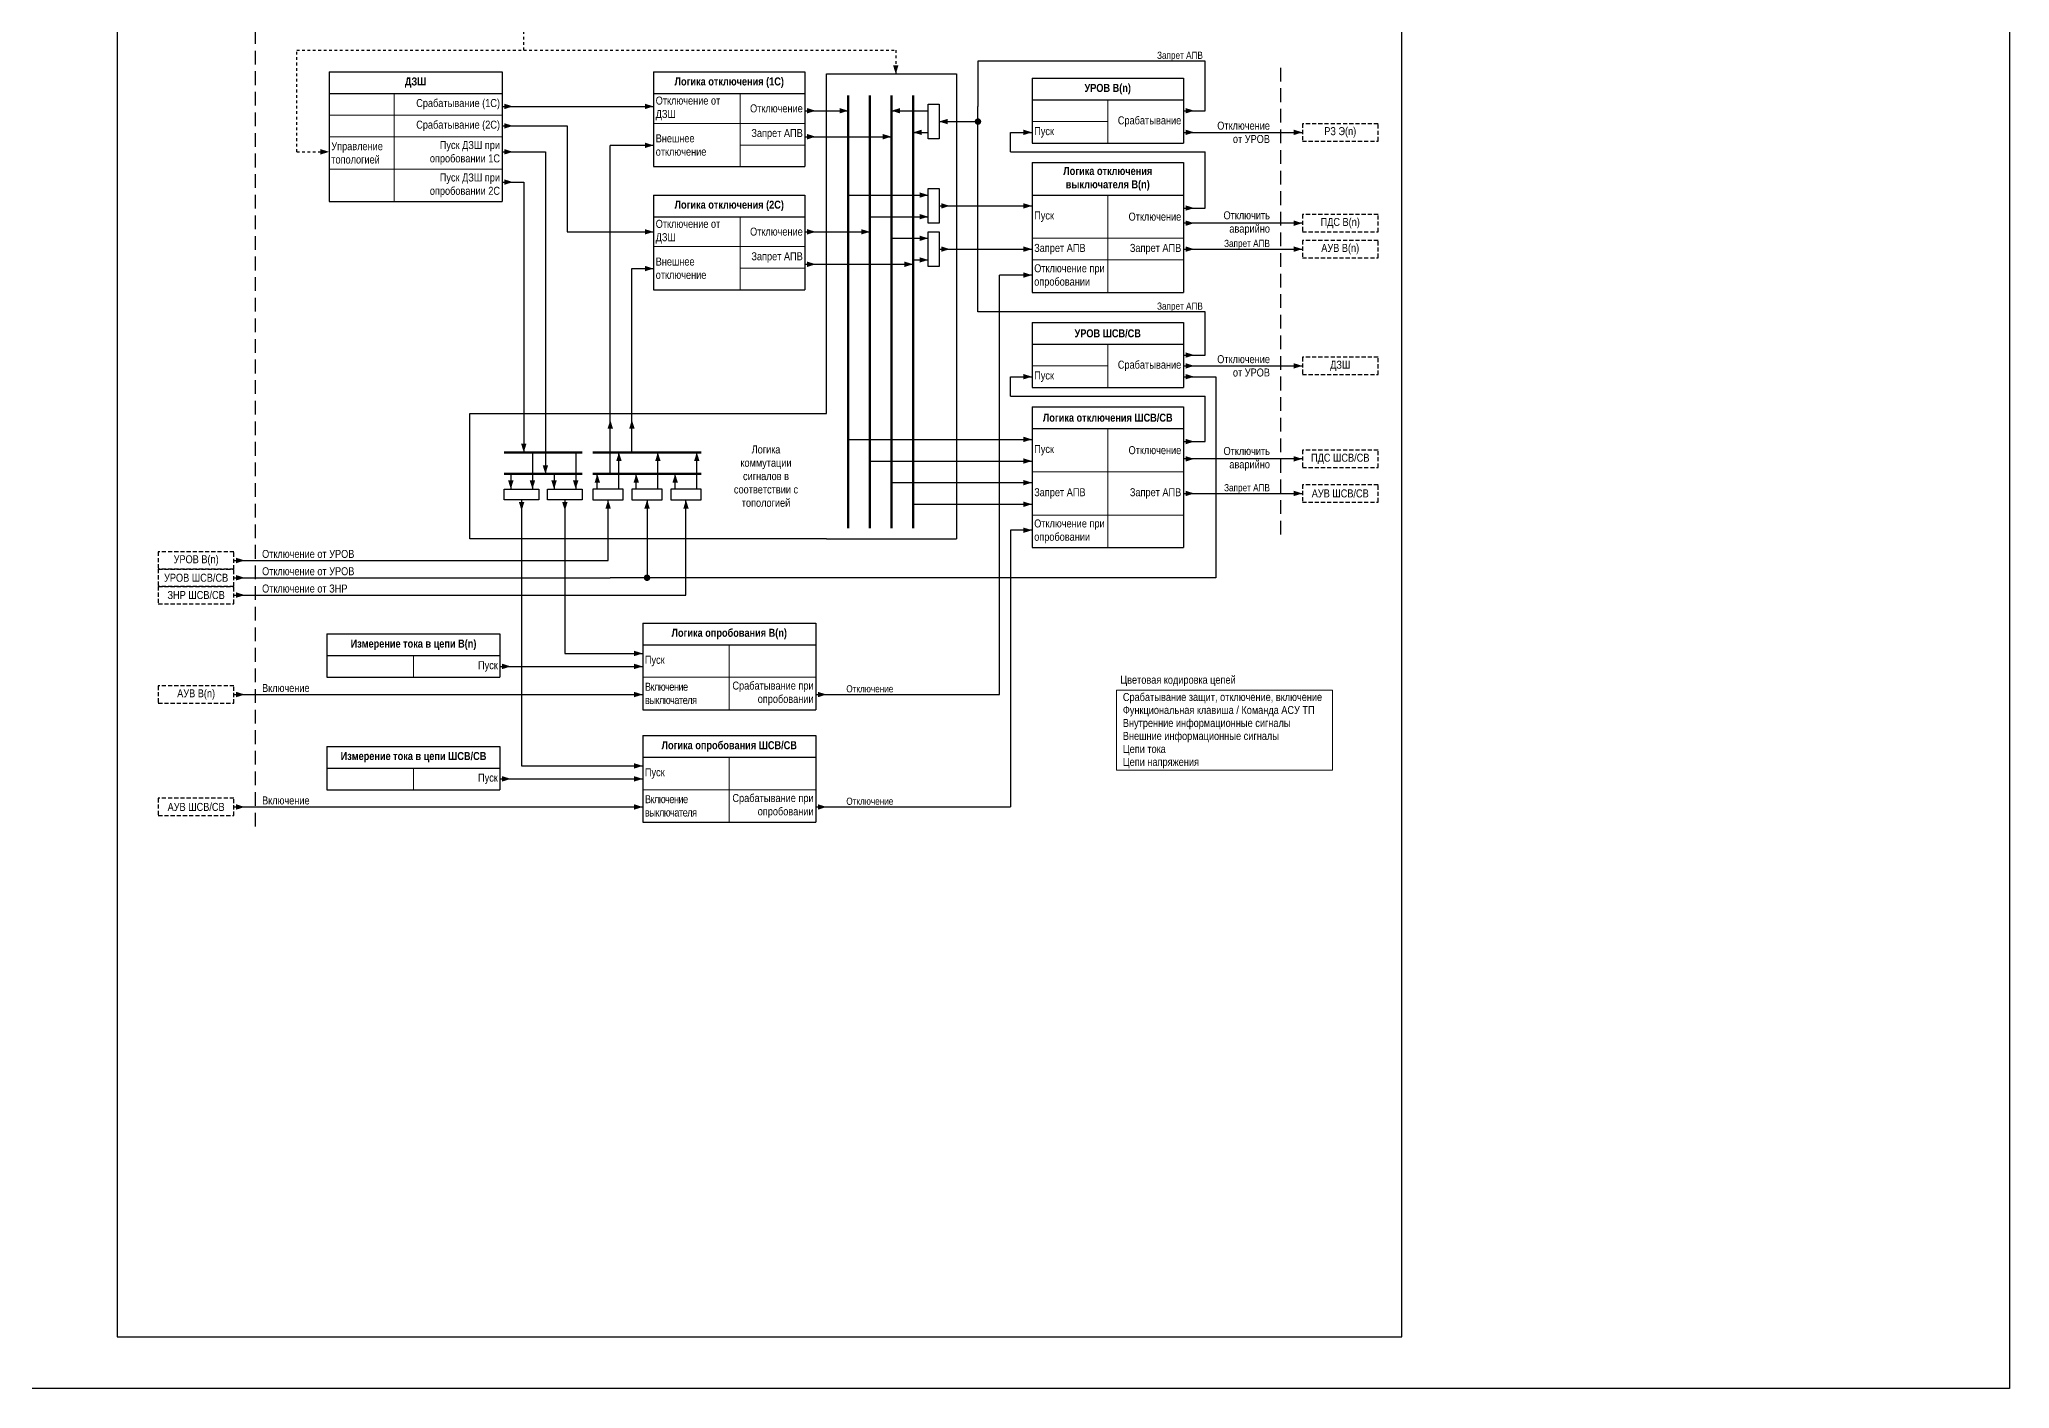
# Model space of a CAD drawing. Header units: millimetres. Extents: x -2550 to 7325, y -3772 to 3128.
# Drawn here: x 64 to 975, y -772 to -148 of the extents above; entities that cross this region are included whole.
import ezdxf
from ezdxf.enums import TextEntityAlignment as Align

# ---------------------------------------------------------------- set-up
doc = ezdxf.new("R2010")
doc.units = ezdxf.units.MM
doc.linetypes.add('JIS_02_1.2', pattern=[2.5, 1.25, -1.25])
doc.linetypes.add('штриховая2', pattern=[9.525, 6.35, -3.175])
for name, color, linetype, lineweight in [('Основная', 7, 'Continuous', 30), ('Отключение_включение', 1, 'Continuous', 30), ('Тонкая', 7, 'Continuous', 18), ('Цепи внешние', 84, 'Continuous', 30), ('Цепи внутренние', 5, 'Continuous', 30), ('Цепи ТН', 200, 'Continuous', 30), ('Цепи ТТ', 23, 'Continuous', 30), ('Цепь - ФК и АСУ', 132, 'Continuous', 30)]:
    doc.layers.add(name, color=color, linetype=linetype, lineweight=lineweight)
doc.styles.add('Narrow', font='ARIALN.TTF')
doc.styles.add('Табл дан', font='ARIALN.TTF')
doc.styles.add('Табл загол', font='ARIALNB.TTF')

# ---------------------------------------------------------------- blocks, each defined once
blk = doc.blocks.new('*T20')
at = {"layer": 'Основная', "color": 0, "linetype": 'ByBlock', "lineweight": -2, "transparency": 16777216}
for p, q in [((0, 0), (70, 0)), ((0, 0), (0, -10)), ((70, 0), (70, -10))]:
    blk.add_line(p, q, dxfattribs=at)
at = {"layer": 'Основная', "color": 0, "linetype": 'ByBlock', "lineweight": 30, "transparency": 16777216}
for p, q in [((0, -10), (70, -10)), ((0, -10), (0, -43.86)), ((70, -10), (70, -43.86)), ((0, -43.86), (70, -43.86))]:
    blk.add_line(p, q, dxfattribs=at)
at = {"layer": 'Основная', "color": 0, "linetype": 'ByBlock', "lineweight": 18, "transparency": 16777216}
for p, q in [((40, -10), (40, -43.86)), ((0, -23.86), (70, -23.86)), ((40, -33.86), (70, -33.86))]:
    blk.add_line(p, q, dxfattribs=at)
at = {"layer": 'Основная', "color": 0, "transparency": 16777216, "char_height": 3.7}
for s, insert, width, attachment_point, style in [('{\\C256;Логика отключения (1С)}', (35, -5), 67, 5, 'Табл загол'), ('{\\C256;Отключение от ДЗШ}', (1, -16.93), 38, 4, 'Табл дан'), ('Отключение', (69, -16.93), 28, 6, 'Табл дан'), ('Запрет АПВ', (69, -28.86), 28, 6, 'Табл дан'), ('Внешнее отключение', (1, -33.86), 38, 4, 'Табл дан')]:
    blk.add_mtext(s, dxfattribs=dict(at, insert=insert, width=width, attachment_point=attachment_point, style=style))
blk = doc.blocks.new('*T21')
at = {"layer": 'Основная', "color": 0, "linetype": 'ByBlock', "lineweight": -2, "transparency": 16777216}
for p, q in [((0, 0), (80, 0)), ((0, 0), (0, -10)), ((80, 0), (80, -10))]:
    blk.add_line(p, q, dxfattribs=at)
at = {"layer": 'Основная', "color": 0, "linetype": 'ByBlock', "lineweight": 30, "transparency": 16777216}
for p, q in [((0, -10), (80, -10)), ((0, -10), (0, -60)), ((80, -10), (80, -60)), ((0, -60), (80, -60))]:
    blk.add_line(p, q, dxfattribs=at)
at = {"layer": 'Основная', "color": 0, "linetype": 'ByBlock', "lineweight": 18, "transparency": 16777216}
for p, q in [((30, -10), (30, -60)), ((0, -20), (80, -20)), ((0, -30), (80, -30)), ((0, -45), (80, -45))]:
    blk.add_line(p, q, dxfattribs=at)
at = {"layer": 'Основная', "color": 0, "transparency": 16777216, "char_height": 3.7}
for s, insert, width, attachment_point, style in [('{\\C256;ДЗШ}', (40, -5), 77, 5, 'Табл загол'), ('Срабатывание (1С) ', (79, -15), 48, 6, 'Табл дан'), ('Срабатывание (2С) ', (79, -25), 48, 6, 'Табл дан'), ('Управление топологией', (1, -37.5), 28, 4, 'Табл дан'), ('Пуск ДЗШ при опробовании 1С', (79, -37.5), 48, 6, 'Табл дан'), ('Пуск ДЗШ при опробовании 2С', (79, -52.5), 48, 6, 'Табл дан')]:
    blk.add_mtext(s, dxfattribs=dict(at, insert=insert, width=width, attachment_point=attachment_point, style=style))
blk = doc.blocks.new('*T22')
at = {"layer": 'Основная', "color": 0, "linetype": 'ByBlock', "lineweight": -2, "transparency": 16777216}
for p, q in [((0, 0), (70, 0)), ((0, 0), (0, -15)), ((70, 0), (70, -15))]:
    blk.add_line(p, q, dxfattribs=at)
at = {"layer": 'Основная', "color": 0, "linetype": 'ByBlock', "lineweight": 30, "transparency": 16777216}
for p, q in [((0, -15), (70, -15)), ((0, -15), (0, -60)), ((70, -15), (70, -60)), ((0, -60), (70, -60))]:
    blk.add_line(p, q, dxfattribs=at)
at = {"layer": 'Основная', "color": 0, "linetype": 'ByBlock', "lineweight": 18, "transparency": 16777216}
for p, q in [((35, -15), (35, -60)), ((0, -35), (70, -35)), ((0, -45), (70, -45))]:
    blk.add_line(p, q, dxfattribs=at)
at = {"layer": 'Основная', "color": 0, "transparency": 16777216, "char_height": 3.7}
for s, insert, width, attachment_point, style in [('{\\C256;Логика отключения выключателя В(n)}', (35, -7.5), 67, 5, 'Табл загол'), ('{\\C256;Пуск}', (1, -25), 33, 4, 'Табл дан'), ('Отключение', (69, -25), 33, 6, 'Табл дан'), ('Запрет АПВ', (1, -40), 33, 4, 'Табл дан'), ('Запрет АПВ', (69, -40), 33, 6, 'Табл дан'), ('Отключение при опробовании', (1, -52.5), 33, 4, 'Табл дан')]:
    blk.add_mtext(s, dxfattribs=dict(at, insert=insert, width=width, attachment_point=attachment_point, style=style))
blk = doc.blocks.new('*T23')
at = {"layer": 'Основная', "color": 0, "linetype": 'ByBlock', "lineweight": -2, "transparency": 16777216}
for p, q in [((0, 0), (70, 0)), ((0, 0), (0, -10)), ((70, 0), (70, -10))]:
    blk.add_line(p, q, dxfattribs=at)
at = {"layer": 'Основная', "color": 0, "linetype": 'ByBlock', "lineweight": 30, "transparency": 16777216}
for p, q in [((0, -10), (70, -10)), ((0, -10), (0, -65)), ((70, -10), (70, -65)), ((0, -65), (70, -65))]:
    blk.add_line(p, q, dxfattribs=at)
at = {"layer": 'Основная', "color": 0, "linetype": 'ByBlock', "lineweight": 18, "transparency": 16777216}
for p, q in [((35, -10), (35, -65)), ((0, -30), (70, -30)), ((0, -50), (70, -50))]:
    blk.add_line(p, q, dxfattribs=at)
at = {"layer": 'Основная', "color": 0, "transparency": 16777216, "char_height": 3.7}
for s, insert, width, attachment_point, style in [('{\\C256;Логика отключения ШСВ/СВ}', (35, -5), 67, 5, 'Табл загол'), ('{\\C256;Пуск}', (1, -20), 33, 4, 'Табл дан'), ('Отключение', (69, -20), 33, 6, 'Табл дан'), ('Запрет АПВ', (1, -40), 33, 4, 'Табл дан'), ('Запрет АПВ', (69, -40), 33, 6, 'Табл дан'), ('Отключение при опробовании', (1, -57.5), 33, 4, 'Табл дан')]:
    blk.add_mtext(s, dxfattribs=dict(at, insert=insert, width=width, attachment_point=attachment_point, style=style))
blk = doc.blocks.new('*T24')
at = {"layer": 'Основная', "color": 0, "linetype": 'ByBlock', "lineweight": -2, "transparency": 16777216}
for p, q in [((0, 0), (70, 0)), ((0, 0), (0, -10)), ((70, 0), (70, -10))]:
    blk.add_line(p, q, dxfattribs=at)
at = {"layer": 'Основная', "color": 0, "linetype": 'ByBlock', "lineweight": 30, "transparency": 16777216}
for p, q in [((0, -10), (70, -10)), ((0, -10), (0, -43.86)), ((70, -10), (70, -43.86)), ((0, -43.86), (70, -43.86))]:
    blk.add_line(p, q, dxfattribs=at)
at = {"layer": 'Основная', "color": 0, "linetype": 'ByBlock', "lineweight": 18, "transparency": 16777216}
for p, q in [((40, -10), (40, -43.86)), ((0, -23.86), (70, -23.86)), ((40, -33.86), (70, -33.86))]:
    blk.add_line(p, q, dxfattribs=at)
at = {"layer": 'Основная', "color": 0, "transparency": 16777216, "char_height": 3.7}
for s, insert, width, attachment_point, style in [('{\\C256;Логика отключения (2С)}', (35, -5), 67, 5, 'Табл загол'), ('{\\C256;Отключение от ДЗШ}', (1, -16.93), 38, 4, 'Табл дан'), ('Отключение', (69, -16.93), 28, 6, 'Табл дан'), ('Запрет АПВ', (69, -28.86), 28, 6, 'Табл дан'), ('Внешнее отключение', (1, -33.86), 38, 4, 'Табл дан')]:
    blk.add_mtext(s, dxfattribs=dict(at, insert=insert, width=width, attachment_point=attachment_point, style=style))
blk = doc.blocks.new('*T25')
at = {"layer": 'Основная', "color": 0, "linetype": 'ByBlock', "lineweight": -2, "transparency": 16777216}
for p, q in [((0, 0), (80, 0)), ((0, 0), (0, -10)), ((80, 0), (80, -10))]:
    blk.add_line(p, q, dxfattribs=at)
at = {"layer": 'Основная', "color": 0, "linetype": 'ByBlock', "lineweight": 30, "transparency": 16777216}
for p, q in [((0, -10), (80, -10)), ((0, -10), (0, -40)), ((80, -10), (80, -40)), ((0, -40), (80, -40))]:
    blk.add_line(p, q, dxfattribs=at)
at = {"layer": 'Основная', "color": 0, "linetype": 'ByBlock', "lineweight": 18, "transparency": 16777216}
for p, q in [((40, -10), (40, -40)), ((0, -25), (80, -25))]:
    blk.add_line(p, q, dxfattribs=at)
at = {"layer": 'Основная', "color": 0, "transparency": 16777216, "char_height": 3.7}
for s, insert, width, attachment_point, style in [('Логика опробования В(n)', (40, -5), 77, 5, 'Табл загол'), ('Пуск', (1, -17.5), 38, 4, 'Табл дан'), ('Срабатывание при опробовании', (79, -32.5), 38, 6, 'Табл дан'), ('{\\T0.9;Включение выключателя}', (1, -32.5), 38, 4, 'Табл дан')]:
    blk.add_mtext(s, dxfattribs=dict(at, insert=insert, width=width, attachment_point=attachment_point, style=style))
blk = doc.blocks.new('*T26')
at = {"layer": 'Основная', "color": 0, "linetype": 'ByBlock', "lineweight": -2, "transparency": 16777216}
for p, q in [((0, 0), (80, 0)), ((0, 0), (0, -10)), ((80, 0), (80, -10))]:
    blk.add_line(p, q, dxfattribs=at)
at = {"layer": 'Основная', "color": 0, "linetype": 'ByBlock', "lineweight": 30, "transparency": 16777216}
for p, q in [((0, -10), (80, -10)), ((0, -10), (0, -40)), ((80, -10), (80, -40)), ((0, -40), (80, -40))]:
    blk.add_line(p, q, dxfattribs=at)
at = {"layer": 'Основная', "color": 0, "linetype": 'ByBlock', "lineweight": 18, "transparency": 16777216}
for p, q in [((40, -10), (40, -40)), ((0, -25), (80, -25))]:
    blk.add_line(p, q, dxfattribs=at)
at = {"layer": 'Основная', "color": 0, "transparency": 16777216, "char_height": 3.7}
for s, insert, width, attachment_point, style in [('Логика опробования ШСВ/СВ', (40, -5), 77, 5, 'Табл загол'), ('Пуск', (1, -17.5), 38, 4, 'Табл дан'), ('Срабатывание при опробовании', (79, -32.5), 38, 6, 'Табл дан'), ('{\\T0.9;Включение выключателя}', (1, -32.5), 38, 4, 'Табл дан')]:
    blk.add_mtext(s, dxfattribs=dict(at, insert=insert, width=width, attachment_point=attachment_point, style=style))
blk = doc.blocks.new('*T27')
at = {"layer": 'Основная', "color": 0, "linetype": 'ByBlock', "lineweight": -2, "transparency": 16777216}
for p, q in [((0, 0), (80, 0)), ((0, 0), (0, -10)), ((80, 0), (80, -10))]:
    blk.add_line(p, q, dxfattribs=at)
at = {"layer": 'Основная', "color": 0, "linetype": 'ByBlock', "lineweight": 30, "transparency": 16777216}
for p, q in [((0, -10), (80, -10)), ((0, -10), (0, -20)), ((80, -10), (80, -20)), ((0, -20), (80, -20))]:
    blk.add_line(p, q, dxfattribs=at)
at = {"layer": 'Основная', "color": 0, "linetype": 'ByBlock', "lineweight": 18, "transparency": 16777216}
blk.add_line((40, -10), (40, -20), dxfattribs=at)
at = {"layer": 'Основная', "color": 0, "transparency": 16777216, "char_height": 3.7}
for s, insert, width, attachment_point, style in [('Измерение тока в цепи В(n)', (40, -5), 77, 5, 'Табл загол'), ('Пуск', (79, -15), 38, 6, 'Табл дан')]:
    blk.add_mtext(s, dxfattribs=dict(at, insert=insert, width=width, attachment_point=attachment_point, style=style))
blk = doc.blocks.new('*T28')
at = {"layer": 'Основная', "color": 0, "linetype": 'ByBlock', "lineweight": -2, "transparency": 16777216}
for p, q in [((0, 0), (80, 0)), ((0, 0), (0, -10)), ((80, 0), (80, -10))]:
    blk.add_line(p, q, dxfattribs=at)
at = {"layer": 'Основная', "color": 0, "linetype": 'ByBlock', "lineweight": 30, "transparency": 16777216}
for p, q in [((0, -10), (80, -10)), ((0, -10), (0, -20)), ((80, -10), (80, -20)), ((0, -20), (80, -20))]:
    blk.add_line(p, q, dxfattribs=at)
at = {"layer": 'Основная', "color": 0, "linetype": 'ByBlock', "lineweight": 18, "transparency": 16777216}
blk.add_line((40, -10), (40, -20), dxfattribs=at)
at = {"layer": 'Основная', "color": 0, "transparency": 16777216, "char_height": 3.7}
for s, insert, width, attachment_point, style in [('Измерение тока в цепи ШСВ/СВ', (40, -5), 77, 5, 'Табл загол'), ('Пуск', (79, -15), 38, 6, 'Табл дан')]:
    blk.add_mtext(s, dxfattribs=dict(at, insert=insert, width=width, attachment_point=attachment_point, style=style))
blk = doc.blocks.new('Point')
at = {"layer": 'Основная', "color": 0, "const_width": 1.5}
blk.add_lwpolyline([(-0.75, 0, 1), (0.75, 0, 1)], format="xyb", close=True, dxfattribs=at)
blk = doc.blocks.new('*T190')
at = {"layer": 'Основная', "color": 0, "linetype": 'ByBlock', "lineweight": -2, "transparency": 16777216}
for p, q in [((0, 0), (70, 0)), ((0, 0), (0, -10)), ((70, 0), (70, -10))]:
    blk.add_line(p, q, dxfattribs=at)
at = {"layer": 'Основная', "color": 0, "linetype": 'ByBlock', "lineweight": 30, "transparency": 16777216}
for p, q in [((0, -10), (70, -10)), ((0, -10), (0, -30)), ((70, -10), (70, -30)), ((0, -30), (70, -30))]:
    blk.add_line(p, q, dxfattribs=at)
at = {"layer": 'Основная', "color": 0, "linetype": 'ByBlock', "lineweight": 18, "transparency": 16777216}
for p, q in [((35, -10), (35, -30)), ((0, -20), (35, -20))]:
    blk.add_line(p, q, dxfattribs=at)
at = {"layer": 'Основная', "color": 0, "transparency": 16777216, "char_height": 3.7}
for s, insert, width, attachment_point, style in [('{\\C256;УРОВ В(n)}', (35, -5), 67, 5, 'Табл загол'), ('Срабатывание ', (69, -20), 33, 6, 'Табл дан'), ('Пуск', (1, -25), 33, 4, 'Табл дан')]:
    blk.add_mtext(s, dxfattribs=dict(at, insert=insert, width=width, attachment_point=attachment_point, style=style))
blk = doc.blocks.new('*T191')
at = {"layer": 'Основная', "color": 0, "linetype": 'ByBlock', "lineweight": -2, "transparency": 16777216}
for p, q in [((0, 0), (70, 0)), ((0, 0), (0, -10)), ((70, 0), (70, -10))]:
    blk.add_line(p, q, dxfattribs=at)
at = {"layer": 'Основная', "color": 0, "linetype": 'ByBlock', "lineweight": 30, "transparency": 16777216}
for p, q in [((0, -10), (70, -10)), ((0, -10), (0, -30)), ((70, -10), (70, -30)), ((0, -30), (70, -30))]:
    blk.add_line(p, q, dxfattribs=at)
at = {"layer": 'Основная', "color": 0, "linetype": 'ByBlock', "lineweight": 18, "transparency": 16777216}
for p, q in [((35, -10), (35, -30)), ((0, -20), (35, -20))]:
    blk.add_line(p, q, dxfattribs=at)
at = {"layer": 'Основная', "color": 0, "transparency": 16777216, "char_height": 3.7}
for s, insert, width, attachment_point, style in [('{\\C256;УРОВ ШСВ/СВ}', (35, -5), 67, 5, 'Табл загол'), ('Срабатывание ', (69, -20), 33, 6, 'Табл дан'), ('Пуск', (1, -25), 33, 4, 'Табл дан')]:
    blk.add_mtext(s, dxfattribs=dict(at, insert=insert, width=width, attachment_point=attachment_point, style=style))

msp = doc.modelspace()

# ---------------------------------------------------------------- linework, layer by layer
at = {"layer": 'Основная', "color": 4}
msp.add_lwpolyline([(-1510, 228), (975, 228), (975, -772), (-1510, -772)], close=True, dxfattribs=at)
at = {"layer": 'Основная', "color": 1}
msp.add_lwpolyline([(100, -748), (694, -748), (694, 92), (100, 92)], close=True, dxfattribs=at)
at = {"layer": 'Основная', "linetype": 'JIS_02_1.2'}
for points in [[(288, -153), (288, -114)], [(183, -200), (183, -153)], [(183, -153), (460, -153)], [(460, -153), (460, -164)], [(183, -200), (198, -200)]]:
    msp.add_lwpolyline(points, dxfattribs=at)
at = {"layer": 'Основная', "ltscale": 0.3}
for points in [[(460, -164, 0, 2.5, 0), (460, -160, 0, 0, 0)], [(198, -200, 0, 2.5, 0), (194, -200, 0, 0, 0)]]:
    msp.add_lwpolyline(points, format="xyseb", dxfattribs=at)
msp.add_lwpolyline([(428, -379), (263, -379), (263, -321), (428, -321), (428, -164), (488, -164), (488, -379), (488, -379)], dxfattribs=at)
at = {"layer": 'Основная'}
msp.add_lwpolyline([(428, -379), (428, -379), (488, -379), (488, -379)], dxfattribs=at)
at = {"layer": 'Отключение_включение', "ltscale": 0.3}
for points in [[(283, -179, 0, 2.5, 0), (279, -179, 0, 0, 0)], [(348, -179, 0, 2.5, 0), (344, -179, 0, 0, 0)], [(423, -181, 0, 2.5, 0), (419, -181, 0, 0, 0)], [(438, -181, 0, 2.5, 0), (434, -181, 0, 0, 0)], [(283, -188, 0, 2.5, 0), (279, -188, 0, 0, 0)], [(598, -191, 0, 2.5, 0), (594, -191, 0, 0, 0)], [(648, -191, 0, 2.5, 0), (644, -191, 0, 0, 0)], [(348, -197, 0, 2.5, 0), (344, -197, 0, 0, 0)], [(475, -220, 0, 2.5, 0), (471, -220, 0, 0, 0)], [(485, -225, 0, 2.5, 0), (481, -225, 0, 0, 0)], [(523, -225, 0, 2.5, 0), (519, -225, 0, 0, 0)], [(348, -237, 0, 2.5, 0), (344, -237, 0, 0, 0)], [(423, -237, 0, 2.5, 0), (419, -237, 0, 0, 0)], [(448, -237, 0, 2.5, 0), (444, -237, 0, 0, 0)], [(475, -230, 0, 2.5, 0), (471, -230, 0, 0, 0)], [(598, -233, 0, 2.5, 0), (594, -233, 0, 0, 0)], [(648, -233, 0, 2.5, 0), (644, -233, 0, 0, 0)], [(348, -254, 0, 2.5, 0), (344, -254, 0, 0, 0)], [(523, -257, 0, 2.5, 0), (519, -257, 0, 0, 0)], [(598, -299, 0, 2.5, 0), (594, -299, 0, 0, 0)], [(648, -299, 0, 2.5, 0), (644, -299, 0, 0, 0)], [(598, -304, 0, 2.5, 0), (594, -304, 0, 0, 0)], [(328, -324, 0, 2.5, 0), (328, -328, 0, 0, 0)], [(338, -324, 0, 2.5, 0), (338, -328, 0, 0, 0)], [(523, -333, 0, 2.5, 0), (519, -333, 0, 0, 0)], [(332, -339, 0, 2.5, 0), (332, -343, 0, 0, 0)], [(350, -339, 0, 2.5, 0), (350, -343, 0, 0, 0)], [(368, -339, 0, 2.5, 0), (368, -343, 0, 0, 0)], [(523, -343, 0, 2.5, 0), (519, -343, 0, 0, 0)], [(598, -342, 0, 2.5, 0), (594, -342, 0, 0, 0)], [(648, -342, 0, 2.5, 0), (644, -342, 0, 0, 0)], [(322, -349, 0, 2.5, 0), (322, -353, 0, 0, 0)], [(340, -349, 0, 2.5, 0), (340, -353, 0, 0, 0)], [(358, -349, 0, 2.5, 0), (358, -353, 0, 0, 0)], [(327, -361, 0, 2.5, 0), (327, -365, 0, 0, 0)], [(345, -361, 0, 2.5, 0), (345, -365, 0, 0, 0)], [(363, -361, 0, 2.5, 0), (363, -365, 0, 0, 0)], [(523, -375, 0, 2.5, 0), (519, -375, 0, 0, 0)], [(159, -389, 0, 2.5, 0), (155, -389, 0, 0, 0)], [(159, -397, 0, 2.5, 0), (155, -397, 0, 0, 0)], [(159, -405, 0, 2.5, 0), (155, -405, 0, 0, 0)], [(428, -451, 0, 2.5, 0), (424, -451, 0, 0, 0)], [(428, -503, 0, 2.5, 0), (424, -503, 0, 0, 0)]]:
    msp.add_lwpolyline(points, format="xyseb", dxfattribs=at)
for points in [[(278, -179), (348, -179)], [(418, -181), (438, -181)], [(278, -188), (308, -188)], [(308, -188), (308, -237)], [(648, -233), (593, -233)], [(308, -237), (348, -237)], [(418, -237), (448, -237)], [(523, -257), (508, -257)], [(438, -333), (523, -333)], [(448, -343), (523, -343)], [(648, -342), (593, -342)], [(523, -375), (513, -375)], [(423, -451), (508, -451)], [(423, -503), (513, -503)]]:
    msp.add_lwpolyline(points, dxfattribs=at)
at = {"layer": 'Отключение_включение', "lineweight": 60, "ltscale": 0.3}
for points in [[(438, -174), (438, -374)], [(448, -374), (448, -174)], [(370, -339), (320, -339)], [(320, -349), (370, -349)]]:
    msp.add_lwpolyline(points, dxfattribs=at)
at = {"layer": 'Отключение_включение'}
for points in [[(593, -191), (648, -191)], [(328, -349), (328, -197)], [(348, -197), (328, -197)], [(480, -225), (523, -225)], [(338, -339), (338, -254)], [(338, -254), (348, -254)], [(508, -451), (508, -257)], [(593, -299), (648, -299)], [(593, -304), (608, -304)], [(608, -304), (608, -397)], [(332, -356), (332, -339)], [(350, -356), (350, -339)], [(368, -356), (368, -339)], [(322, -356), (322, -349)], [(340, -356), (340, -349)], [(358, -356), (358, -349)], [(327, -389), (327, -361)], [(345, -361), (345, -397)], [(363, -405), (363, -361)], [(513, -375), (513, -503)], [(154, -389), (327, -389)], [(154, -397), (328, -397)], [(608, -397), (328, -397)], [(154, -405), (363, -405)]]:
    msp.add_lwpolyline(points, dxfattribs=at)
for points in [[(475, -217), (480, -217), (480, -233), (475, -233)], [(334, -361), (334, -356), (320, -356), (320, -361)], [(352, -361), (352, -356), (338, -356), (338, -361)], [(370, -361), (370, -356), (356, -356), (356, -361)]]:
    msp.add_lwpolyline(points, close=True, dxfattribs=at)
at = {"layer": 'Отключение_включение', "ltscale": 0.7}
for points in [[(438, -220), (475, -220)], [(448, -230), (475, -230)]]:
    msp.add_lwpolyline(points, dxfattribs=at)
at = {"layer": 'Тонкая', "ltscale": 0.3}
msp.add_lwpolyline([(562, -449), (662, -449), (662, -486), (562, -486)], close=True, dxfattribs=at)
at = {"layer": 'Цепи внешние', "linetype": 'штриховая2', "ltscale": 0.3}
for points in [[(683, -187), (648, -187), (648, -195), (683, -195)], [(683, -229), (648, -229), (648, -237), (683, -237)], [(683, -241), (648, -241), (648, -249), (683, -249)], [(683, -295), (648, -295), (648, -303), (683, -303)], [(683, -338), (648, -338), (648, -346), (683, -346)], [(683, -354), (648, -354), (648, -362), (683, -362)], [(154, -385), (119, -385), (119, -393), (154, -393)], [(154, -393), (119, -393), (119, -401), (154, -401)], [(154, -401), (119, -401), (119, -409), (154, -409)], [(154, -447), (119, -447), (119, -455), (154, -455)], [(154, -499), (119, -499), (119, -507), (154, -507)]]:
    msp.add_lwpolyline(points, close=True, dxfattribs=at)
at = {"layer": 'Цепи внешние', "ltscale": 0.3}
for points in [[(598, -245, 0, 2.5, 0), (594, -245, 0, 0, 0)], [(648, -245, 0, 2.5, 0), (644, -245, 0, 0, 0)], [(598, -358, 0, 2.5, 0), (594, -358, 0, 0, 0)], [(648, -358, 0, 2.5, 0), (644, -358, 0, 0, 0)], [(159, -451, 0, 2.5, 0), (155, -451, 0, 0, 0)], [(343, -451, 0, 2.5, 0), (339, -451, 0, 0, 0)], [(159, -503, 0, 2.5, 0), (155, -503, 0, 0, 0)], [(343, -503, 0, 2.5, 0), (339, -503, 0, 0, 0)]]:
    msp.add_lwpolyline(points, format="xyseb", dxfattribs=at)
for points in [[(593, -245), (648, -245)], [(593, -358), (648, -358)]]:
    msp.add_lwpolyline(points, dxfattribs=at)
at = {"layer": 'Цепи внешние'}
for points in [[(154, -451), (343, -451)], [(154, -503), (343, -503)]]:
    msp.add_lwpolyline(points, dxfattribs=at)
at = {"layer": 'Цепи внутренние', "linetype": 'штриховая2'}
for points in [[(164, -512), (164, -71)], [(638, -377), (638, -161)]]:
    msp.add_lwpolyline(points, dxfattribs=at)
at = {"layer": 'Цепи внутренние'}
for points in [[(603, -158), (498, -158)], [(498, -158), (498, -179)], [(603, -181), (603, -158)], [(498, -274), (498, -179)], [(593, -181), (603, -181)], [(513, -200), (513, -191)], [(513, -191), (523, -191)], [(513, -200), (603, -200)], [(603, -226), (603, -200)], [(480, -245), (523, -245)], [(603, -274), (498, -274)], [(603, -294), (603, -274)], [(593, -294), (603, -294)], [(513, -313), (513, -304)], [(513, -304), (523, -304)], [(513, -313), (603, -313)], [(603, -334), (603, -313)], [(307, -361), (307, -432)]]:
    msp.add_lwpolyline(points, dxfattribs=at)
at = {"layer": 'Цепи внутренние', "ltscale": 0.3}
for points in [[(458, -181, 0, 2.5, 0), (462, -181, 0, 0, 0)], [(598, -181, 0, 2.5, 0), (594, -181, 0, 0, 0)], [(468, -191, 0, 2.5, 0), (472, -191, 0, 0, 0)], [(480, -186, 0, 2.5, 0), (484, -186, 0, 0, 0)], [(523, -191, 0, 2.5, 0), (519, -191, 0, 0, 0)], [(283, -200, 0, 2.5, 0), (279, -200, 0, 0, 0)], [(423, -193, 0, 2.5, 0), (419, -193, 0, 0, 0)], [(458, -193, 0, 2.5, 0), (454, -193, 0, 0, 0)], [(283, -214, 0, 2.5, 0), (279, -214, 0, 0, 0)], [(598, -226, 0, 2.5, 0), (594, -226, 0, 0, 0)], [(475, -240, 0, 2.5, 0), (471, -240, 0, 0, 0)], [(485, -245, 0, 2.5, 0), (481, -245, 0, 0, 0)], [(523, -245, 0, 2.5, 0), (519, -245, 0, 0, 0)], [(423, -252, 0, 2.5, 0), (419, -252, 0, 0, 0)], [(468, -252, 0, 2.5, 0), (464, -252, 0, 0, 0)], [(475, -250, 0, 2.5, 0), (471, -250, 0, 0, 0)], [(598, -294, 0, 2.5, 0), (594, -294, 0, 0, 0)], [(523, -304, 0, 2.5, 0), (519, -304, 0, 0, 0)], [(288, -339, 0, 2.5, 0), (288, -335, 0, 0, 0)], [(598, -334, 0, 2.5, 0), (594, -334, 0, 0, 0)], [(298, -349, 0, 2.5, 0), (298, -345, 0, 0, 0)], [(282, -356, 0, 2.5, 0), (282, -352, 0, 0, 0)], [(292, -356, 0, 2.5, 0), (292, -352, 0, 0, 0)], [(302, -356, 0, 2.5, 0), (302, -352, 0, 0, 0)], [(312, -356, 0, 2.5, 0), (312, -352, 0, 0, 0)], [(523, -353, 0, 2.5, 0), (519, -353, 0, 0, 0)], [(287, -366, 0, 2.5, 0), (287, -362, 0, 0, 0)], [(307, -366, 0, 2.5, 0), (307, -362, 0, 0, 0)], [(523, -363, 0, 2.5, 0), (519, -363, 0, 0, 0)], [(282, -438, 0, 2.5, 0), (278, -438, 0, 0, 0)], [(343, -432, 0, 2.5, 0), (339, -432, 0, 0, 0)], [(343, -438, 0, 2.5, 0), (339, -438, 0, 0, 0)], [(343, -484, 0, 2.5, 0), (339, -484, 0, 0, 0)], [(282, -490, 0, 2.5, 0), (278, -490, 0, 0, 0)], [(343, -490, 0, 2.5, 0), (339, -490, 0, 0, 0)]]:
    msp.add_lwpolyline(points, format="xyseb", dxfattribs=at)
at = {"layer": 'Цепи внутренние', "lineweight": 60, "ltscale": 0.3}
for points in [[(458, -174), (458, -374)], [(468, -374), (468, -174)], [(279, -339), (315, -339)], [(279, -349), (315, -349)]]:
    msp.add_lwpolyline(points, dxfattribs=at)
at = {"layer": 'Цепи внутренние', "ltscale": 0.7}
for points in [[(458, -181), (475, -181)], [(468, -191), (475, -191)], [(480, -186), (498, -186)], [(458, -240), (475, -240)], [(468, -250), (475, -250)], [(292, -339), (292, -356)], [(312, -339), (312, -356)], [(282, -349), (282, -356)], [(302, -349), (302, -356)], [(287, -361), (287, -484)]]:
    msp.add_lwpolyline(points, dxfattribs=at)
at = {"layer": 'Цепи внутренние'}
for points in [[(475, -178), (480, -178), (480, -194), (475, -194)], [(475, -237), (480, -237), (480, -253), (475, -253)], [(295, -356), (295, -361), (279, -361), (279, -356)], [(315, -356), (315, -361), (299, -361), (299, -356)]]:
    msp.add_lwpolyline(points, close=True, dxfattribs=at)
at = {"layer": 'Цепи внутренние', "ltscale": 0.3}
for points in [[(278, -200), (298, -200)], [(298, -200), (298, -349)], [(418, -193), (458, -193)], [(278, -214), (288, -214)], [(288, -214), (288, -339)], [(593, -226), (603, -226)], [(418, -252), (468, -252)], [(593, -334), (603, -334)], [(458, -353), (523, -353)], [(468, -363), (523, -363)], [(307, -432), (343, -432)], [(277, -438), (343, -438)], [(277, -490), (343, -490)], [(287, -484), (343, -484)]]:
    msp.add_lwpolyline(points, dxfattribs=at)

# ---------------------------------------------------------------- block references
for name, p in [('*T21', (198, -163)), ('*T20', (348, -163)), ('*T190', (523, -166)), ('*T22', (523, -205)), ('*T24', (348, -220)), ('*T191', (523, -279)), ('*T23', (523, -318)), ('*T25', (343, -418)), ('*T27', (197, -423)), ('*T26', (343, -470)), ('*T28', (197, -475))]:
    msp.add_blockref(name, p)
at = {"layer": 'Отключение_включение', "xscale": -1, "rotation": 180}
msp.add_blockref('Point', (345, -397), dxfattribs=at)
at = {"layer": 'Цепи внутренние'}
msp.add_blockref('Point', (498, -186), dxfattribs=at)

# ---------------------------------------------------------------- texts
at = {"layer": 'Основная', "style": 'Narrow'}
for p in [(602, -157), (633, -244), (602, -273), (633, -357)]:
    msp.add_text('Запрет АПВ', height=3.3, dxfattribs=at).set_placement(p, align=Align.RIGHT)
for s, height, p in [('Цветовая кодировка цепей', 3.7, (590.5, -446)), ('Отключение', 3.3, (448, -450)), ('Отключение', 3.3, (448, -502))]:
    msp.add_text(s, height=height, dxfattribs=at).set_placement(p, align=Align.CENTER)
at = {"layer": 'Основная', "char_height": 3.7, "style": 'Narrow'}
for s, insert, width, attachment_point in [('Отключение\\P от УРОВ', (633, -191), 27, 6), ('РЗ Э(n)', (665.5, -191), 35, 5), ('Отключить аварийно', (633, -233), 27, 6), ('ПДС В(n)', (665.5, -233), 35, 5), ('АУВ В(n)', (665.5, -245), 35, 5), ('Отключение\\P от УРОВ', (633, -299), 27, 6), ('ДЗШ', (665.5, -299), 35, 5), ('Логика коммутации сигналов в соответствии с топологией', (400, -350), 33, 5), ('Отключить аварийно', (633, -342), 27, 6), ('ПДС ШСВ/СВ', (665.5, -342), 35, 5), ('АУВ ШСВ/СВ', (665.5, -358), 35, 5), ('УРОВ В(n)', (136.5, -389), 35, 5), ('Отключение от УРОВ', (167, -386), 44, 4), ('УРОВ ШСВ/СВ', (136.5, -397), 35, 5), ('Отключение от УРОВ', (167, -394), 44, 4), ('Отключение от ЗНР', (167, -402), 40, 4), ('ЗНР ШСВ/СВ', (136.5, -405), 35, 5), ('Включение', (167, -448), 77, 4), ('АУВ В(n)', (136.5, -451), 35, 5), ('АУВ ШСВ/СВ', (136.5, -503), 35, 5), ('Включение', (167, -500), 77, 4)]:
    msp.add_mtext(s, dxfattribs=dict(at, insert=insert, width=width, attachment_point=attachment_point))
at = {"layer": 'Отключение_включение', "style": 'Narrow'}
msp.add_text('Срабатывание защит, отключение, включение', height=3.7, dxfattribs=at).set_placement((565, -454))
at = {"layer": 'Цепи внешние', "style": 'Narrow'}
msp.add_text('Внешние информационные сигналы', height=3.7, dxfattribs=at).set_placement((565, -472))
at = {"layer": 'Цепи внутренние', "style": 'Narrow'}
msp.add_text('Внутренние информационные сигналы', height=3.7, dxfattribs=at).set_placement((565, -466))
at = {"layer": 'Цепи ТН', "style": 'Narrow'}
msp.add_text('Цепи напряжения', height=3.7, dxfattribs=at).set_placement((565, -484))
at = {"layer": 'Цепи ТТ', "style": 'Narrow'}
msp.add_text('Цепи тока', height=3.7, dxfattribs=at).set_placement((565, -478))
at = {"layer": 'Цепь - ФК и АСУ', "style": 'Narrow'}
msp.add_text('Функциональная клавиша / Команда АСУ ТП', height=3.7, dxfattribs=at).set_placement((565, -460))

doc.saveas('drawing.dxf')
